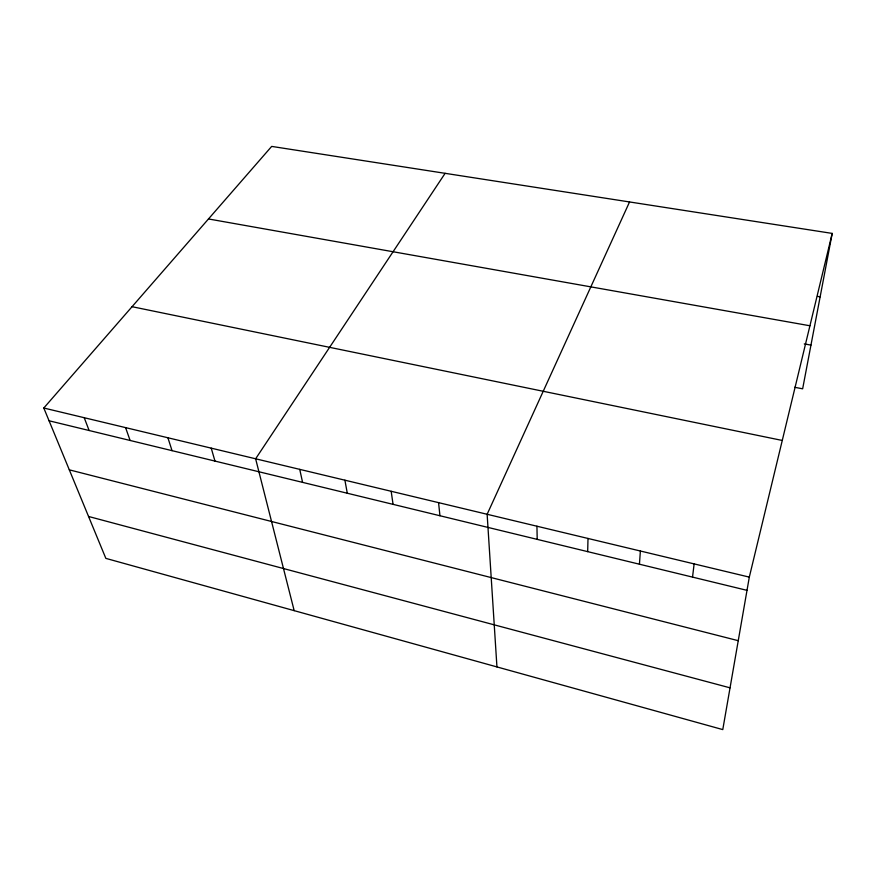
<?xml version="1.0" encoding="UTF-8"?>
<svg xmlns="http://www.w3.org/2000/svg" width="876" height="876" viewBox="0 0 876 876"><rect width="100%" height="100%" fill="white"/><g stroke="black" fill="none" stroke-linecap="round" stroke-linejoin="round"><path stroke-width="1.31" d="M587.676 551.639L588.004 538.455M639.436 564.21L640.378 551.015M692.533 577.109L694.131 563.903M832.2 233.41L749.308 577.12L722.777 729.598L105.843 558.373L43.8 408.019L271.68 146.401L832.2 233.41L802.646 388.813L794.652 387.28M629.548 201.951L487.133 514.289L496.944 666.921M445.118 173.328L255.628 458.794L294.172 610.638M817.461 296.373L820.144 296.822M208.477 218.956L809.928 325.773M804.288 343.896L810.957 345.111M132.057 306.699L782.268 440.453M43.8 408.019L749.308 577.12M49.067 420.776L747.009 590.347M69.303 469.832L738.249 640.684M88.553 516.468L730.047 687.835M84.216 417.71L89.122 430.51M125.575 427.619L130.108 440.464M167.907 437.77L172.046 450.658M211.236 448.151L214.97 461.083M299.734 469.361L302.581 482.369M344.903 480.19L347.29 493.232M391.167 491.283L393.061 504.357M438.558 502.638L439.949 515.745M536.933 526.224L537.207 539.375"/></g></svg>
